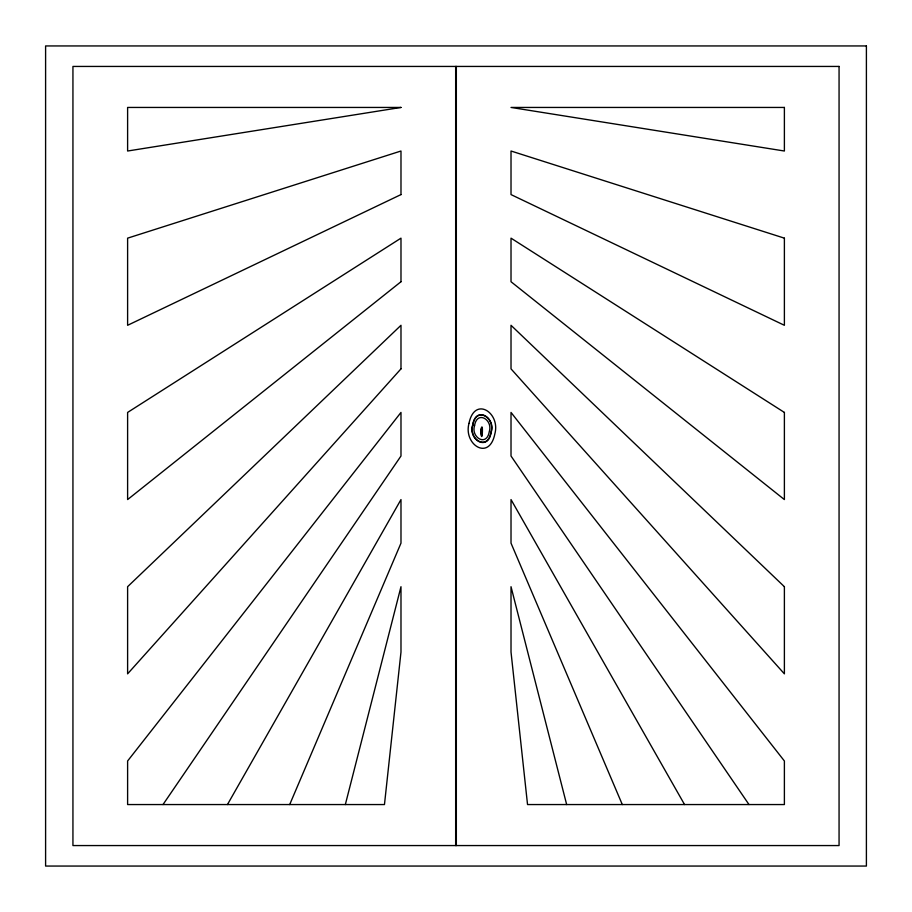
<?xml version="1.0" encoding="UTF-8"?>
<svg xmlns="http://www.w3.org/2000/svg" width="912" height="912" viewBox="0 0 912 912"><rect width="100%" height="100%" fill="white"/><g stroke="black" fill="none" stroke-linecap="round" stroke-linejoin="round"><path stroke-width="1.37" d="M345.34 804.555L400.984 586.701L400.984 652.057L384.465 804.555L127.612 804.555L127.612 760.984L400.984 412.429L400.984 456L163.009 804.555M289.697 804.555L400.984 543.142L400.984 499.571L227.453 804.555M748.991 804.555L511.016 456L511.016 412.429L784.388 760.984L784.388 804.555L527.535 804.555L511.016 652.057L511.016 586.701L566.66 804.555M684.547 804.555L511.016 499.571L511.016 543.142L622.303 804.555M456.342 66.439L456.342 845.561M455.658 66.439L455.658 845.561M480.784 430.373C482.152 449.502 483.645 416.716 480.784 430.373M481.114 430.418C481.707 446.253 483.041 419.725 481.114 430.418M468.985 423.407C463.205 444.509 489.345 461.62 494.863 433.816C500.631 412.714 474.502 395.603 468.985 423.407M472.678 424.901C467.867 439.732 488.011 451.953 491.169 432.322C495.968 417.502 475.825 405.27 472.678 424.901M472.883 424.981C468.175 439.481 487.874 451.429 490.952 432.242C495.661 417.742 475.961 405.794 472.883 424.981M474.548 425.653C470.717 437.475 486.769 447.211 489.288 431.57C493.118 419.748 477.067 410.012 474.548 425.653M400.984 368.858L127.612 673.843L127.612 586.701L400.984 325.299L400.984 368.858M400.984 281.728L127.612 499.571L127.612 412.429L400.984 238.157L400.984 281.728M400.984 194.587L127.612 325.299L127.612 238.157L400.984 151.016L400.984 194.587M400.984 107.445L127.612 151.016L127.612 107.445L400.984 107.445M866.4 45.942L45.6 45.942L45.6 866.058L866.4 866.058L866.4 45.942M839.063 66.439L72.937 66.439L72.937 845.561L839.063 845.561L839.063 66.439M784.388 107.445L511.016 107.445L784.388 151.016L784.388 107.445M784.388 238.157L511.016 151.016L511.016 194.587L784.388 325.299L784.388 238.157M784.388 412.429L511.016 238.157L511.016 281.728L784.388 499.571L784.388 412.429M784.388 586.701L511.016 325.299L511.016 368.858L784.388 673.843L784.388 586.701"/></g></svg>
